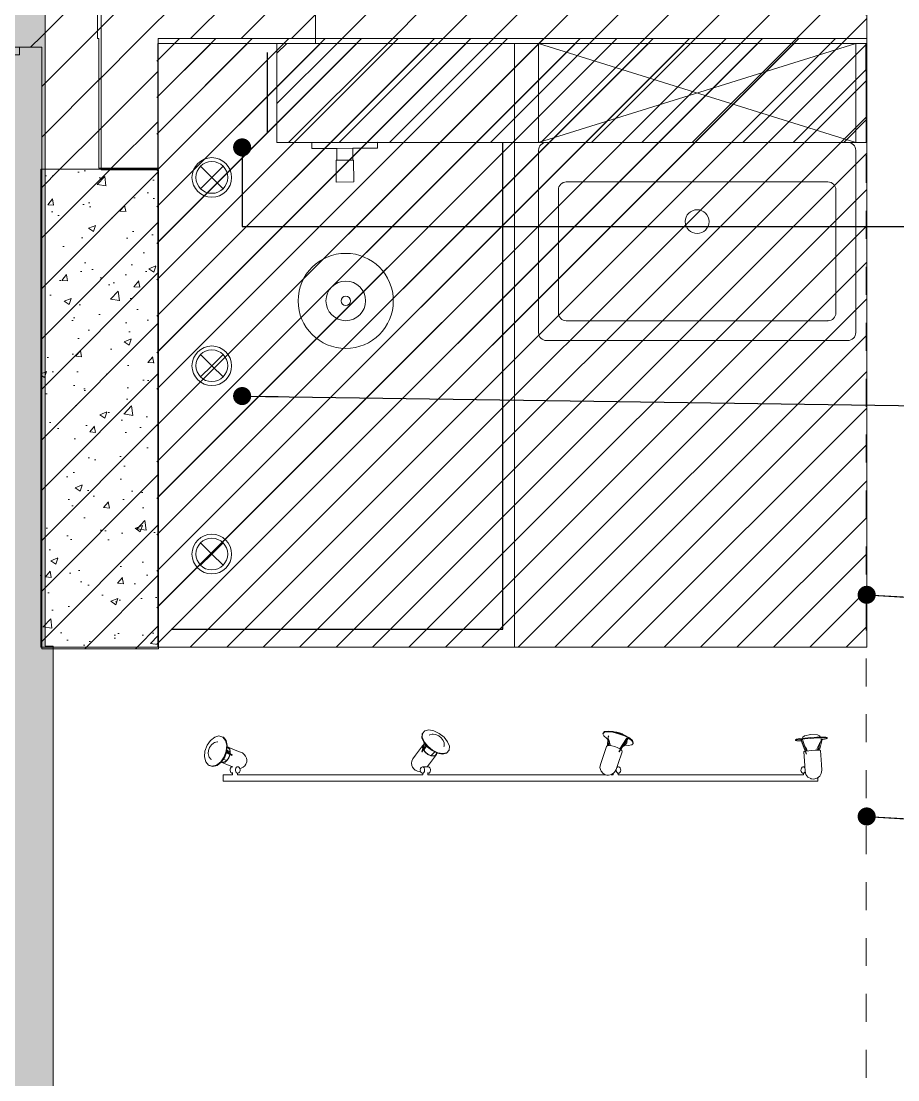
# Model space of a CAD drawing. Header units: millimetres. Extents: x 2336463 to 2579121, y 595385 to 778077.
# Drawn here: x 2378755 to 2380967, y 704307 to 706978 of the extents above; entities that cross this region are included whole.
import ezdxf

# ---------------------------------------------------------------- set-up
doc = ezdxf.new("R2010")
doc.units = ezdxf.units.MM
doc.header["$MEASUREMENT"] = 0
doc.linetypes.add('короткая штриховая', pattern=[141.111111, 70.555556, -70.555556])
doc.layers.add('+возводимые стены', color=7, linetype='Continuous')
doc.layers.add('сит план', color=7, linetype='Continuous')
for name, color, linetype, lineweight in [('+возводимые стены_Ном._пера__1', 7, 'Continuous', 13), ('+возводимые стены_Ном._пера__101', 252, 'Continuous', 5), ('+потолки_Ном._пера__1', 7, 'Continuous', 13), ('+стена с дверью_Ном._пера__1', 7, 'Continuous', 13), ('1 Планировка_Ном._пера__1', 7, 'Continuous', 13), ('MEP - Электрооборудование.ЭО_Ном._пера__101', 252, 'Continuous', 5), ('Двери ARCHICAD_Ном._пера__1', 7, 'Continuous', 13), ('Интерьер - Мебель_Ном._пера__1', 7, 'Continuous', 13), ('сит план_Ном._пера__1', 7, 'Continuous', 13)]:
    doc.layers.add(name, color=color, linetype=linetype, lineweight=lineweight)
for name, color, linetype, lineweight, true_color in [('+возводимые стены_Ном._пера__169', 7, 'Continuous', 5, 0x68b353), ('+возводимые стены_Ном._пера__242', 7, 'Continuous', 13, 0x1b55b5), ('+потолки_Ном._пера__104', 7, 'Continuous', 5, 0x96e196), ('+стена с дверью_Ном._пера__243', 7, 'Continuous', 13, 0xe25822), ('MEP - Электрооборудование.ЭО_Ном._пера__55', 7, 'Continuous', 30, 0xff0909), ('MEP - Электрооборудование.ЭО_Ном._пера__58', 7, 'Continuous', 5, 0xdf0000), ('сит план_Ном._пера__87', 7, 'Continuous', 20, 0x6a6a6a)]:
    doc.layers.add(name, color=color, linetype=linetype, lineweight=lineweight, true_color=true_color)
doc.linetypes.add('Сварной шов', pattern='A,0,[2,Р”РёР·Р°Р№РЅ РїСЂРѕРµРєС‚ СЂР°Р±РѕС‡РёР№1.Shx,S=0.079365,R=0,X=0,Y=0],-17,0', length=17)
doc.dimstyles.new('СГЕНЕРИР_СТИЛЬ__11', dxfattribs={"dimtxt": 0.18, "dimasz": 91.2, "dimexe": 0.18, "dimexo": 0.0625, "dimgap": 0, "dimtad": 0, "dimtih": 1, "dimtoh": 1, "dimdec": 4, "dimzin": 0, "dimdsep": 46, "dimcen": 0.09, "dimadec": 0, "dimazin": 0, "dimtfac": 1, "dimtdec": 4, "dimtmove": 0, "dimatfit": 3, "dimldrblk": 'ARROWHEAD_11', "dimfxl": 0, "dimtolj": 1, "dimtzin": 0, "dimarcsym": 0})
pattern_1 = [(45, (2086872.015, 585813.686), (-45.961939, 45.961939), [])]
pattern_2 = [(45, (2086872.015, 585813.69), (-63.639609, 63.639609), [])]

# ---------------------------------------------------------------- blocks, each defined once
blk = doc.blocks.new('Стена_1106', base_point=(2378948, 709139.9))
at = {"layer": 'сит план_Ном._пера__87', "linetype": 'Continuous', "lineweight": 20, "true_color": 0x6a6a6a}
h = blk.add_hatch(dxfattribs=at)
h.set_pattern_fill('Блоки_Бетонные_Эффективные', color=251, style=0, pattern_type=2)
h.set_pattern_definition(pattern_2)
h.paths.add_polyline_path([(2379048, 707033.9), (2379048, 709139.9), (2378948, 709139.9), (2378948, 707033.9)])
h = blk.add_hatch(dxfattribs=at)
h.set_pattern_fill('Блоки_Бетонные_Эффективные', color=251, style=0, pattern_type=2)
h.set_pattern_definition(pattern_2)
h.paths.add_polyline_path([(2379048, 707033.9), (2378948, 706933.9), (2379048, 706933.9)])
h = blk.add_hatch(dxfattribs=at)
h.set_pattern_fill('Блоки_Бетонные_Эффективные', color=251, style=0, pattern_type=2)
h.set_pattern_definition(pattern_2)
h.paths.add_polyline_path([(2379048, 707033.9), (2378948, 707033.9), (2378948, 706933.9)])
at = {"layer": 'сит план_Ном._пера__1', "color": 7, "linetype": 'Continuous', "lineweight": 13, "flags": 128}
for points in [[(2378948, 709139.9), (2378948, 708241.2)], [(2379048, 709139.9), (2378948, 709139.9)], [(2379048, 707033.9), (2379048, 709139.9)], [(2378948, 708121.2), (2378948, 706933.9)]]:
    blk.add_lwpolyline(points, dxfattribs=at)
blk = doc.blocks.new('Стена_1107', base_point=(2378948, 706933.9))
at = {"layer": 'сит план_Ном._пера__87', "linetype": 'Continuous', "lineweight": 20, "true_color": 0x6a6a6a}
h = blk.add_hatch(dxfattribs=at)
h.set_pattern_fill('Блоки_Бетонные_Эффективные', color=251, style=0, pattern_type=2)
h.set_pattern_definition(pattern_2)
h.paths.add_polyline_path([(2379048, 706933.9), (2379398, 706933.9), (2379398, 707033.9), (2379048, 707033.9)])
h = blk.add_hatch(dxfattribs=at)
h.set_pattern_fill('Блоки_Бетонные_Эффективные', color=251, style=0, pattern_type=2)
h.set_pattern_definition(pattern_2)
h.paths.add_polyline_path([(2379498, 707033.9), (2379398, 707033.9), (2379498, 706933.9)])
h = blk.add_hatch(dxfattribs=at)
h.set_pattern_fill('Блоки_Бетонные_Эффективные', color=251, style=0, pattern_type=2)
h.set_pattern_definition(pattern_2)
h.paths.add_polyline_path([(2379498, 706933.9), (2379398, 707033.9), (2379398, 706933.9)])
at = {"layer": 'сит план_Ном._пера__1', "color": 7, "linetype": 'Continuous', "lineweight": 13, "flags": 128}
for points in [[(2379398, 707033.9), (2379048, 707033.9)], [(2379498, 706933.9), (2379498, 707033.9)], [(2378948, 706933.9), (2378951, 706933.9)], [(2379101, 706933.9), (2379498, 706933.9)]]:
    blk.add_lwpolyline(points, dxfattribs=at)
blk = doc.blocks.new('Стена_1109', base_point=(2378807.2, 706602.6))
at = {"layer": 'сит план_Ном._пера__87', "linetype": 'Continuous', "lineweight": 20, "true_color": 0x6a6a6a}
h = blk.add_hatch(dxfattribs=at)
h.set_pattern_fill('Блоки_Бетонные_Эффективные', color=251, style=0, pattern_type=2)
h.set_pattern_definition(pattern_2)
h.paths.add_polyline_path([(2378807.2, 706602.6), (2378807.2, 705394.6), (2379102.2, 705394.6), (2379102.2, 706602.6)])
at = {"layer": 'сит план_Ном._пера__1', "color": 7, "linetype": 'Continuous', "lineweight": 13, "flags": 128}
for points in [[(2378807.2, 706602.6), (2378807.2, 705394.6)], [(2379102.2, 706602.6), (2378957.2, 706602.6)], [(2379102.2, 705394.6), (2379102.2, 706602.6)], [(2378807.2, 705394.6), (2379102.2, 705394.6)]]:
    blk.add_lwpolyline(points, dxfattribs=at)
blk = doc.blocks.new('Стена_1156', base_point=(2379101, 706606.6))
at = {"layer": '+возводимые стены_Ном._пера__169', "linetype": 'Continuous', "lineweight": 5, "true_color": 0x68b353}
h = blk.add_hatch(dxfattribs=at)
h.set_pattern_fill('Блоки_Бетонные_Эффективные', color=85, style=0, pattern_type=2)
h.set_pattern_definition(pattern_2)
h.paths.add_polyline_path([(2379101, 706606.6), (2379101, 706933.9), (2378951, 706933.9), (2378951, 706606.6)])
at = {"layer": '+возводимые стены_Ном._пера__101', "color": 252, "linetype": 'Continuous', "lineweight": 5, "flags": 128}
for points in [[(2378951, 706933.9), (2378951, 706606.6)], [(2379101, 706606.6), (2379101, 706933.9)], [(2378951, 706606.6), (2379101, 706606.6)]]:
    blk.add_lwpolyline(points, dxfattribs=at)
blk = doc.blocks.new('Стена_1157', base_point=(2379498, 706921.9))
at = {"layer": '+возводимые стены_Ном._пера__169', "linetype": 'Continuous', "lineweight": 5, "true_color": 0x68b353}
h = blk.add_hatch(dxfattribs=at)
h.set_pattern_fill('Блоки_Бетонные_Эффективные', color=85, style=0, pattern_type=2)
h.set_pattern_definition(pattern_2)
h.paths.add_polyline_path([(2379498, 706921.9), (2380888.1, 706921.9), (2380888.1, 707021.9), (2379498, 707021.9)])
at = {"layer": '+возводимые стены_Ном._пера__101', "color": 252, "linetype": 'Continuous', "lineweight": 5, "flags": 128}
for points in [[(2380888.1, 707021.9), (2379498, 707021.9)], [(2379498, 707021.9), (2379498, 706921.9)], [(2380888.1, 706921.9), (2380888.1, 707021.9)], [(2379498, 706921.9), (2380888.1, 706921.9)]]:
    blk.add_lwpolyline(points, dxfattribs=at)
blk = doc.blocks.new('Однопольная Дверь 25_4')
at = {"layer": 'Двери ARCHICAD_Ном._пера__1', "color": 7, "linetype": 'Continuous', "lineweight": 13}
for p, q in [((322, 0), (322, 724)), ((322, 724), (362, 724)), ((362, 724), (362, 0)), ((-437, 0), (-437, 19)), ((-437, 19), (-387, 19)), ((-387, 0), (-437, 0)), ((-400, 0), (-437, 0)), ((-400, 0), (-437, 0)), ((-362, 0), (-400, 0)), ((-400, 0), (-400, -115)), ((-400, 0), (-400, -115)), ((-400, 0), (-400, -115)), ((-387, 19), (-387, 0)), ((-362, -40), (-362, 0)), ((362, 0), (322, 0)), ((400, 0), (362, 0)), ((362, 0), (362, -40)), ((387, 19), (437, 19)), ((387, 0), (387, 19)), ((437, 0), (387, 0)), ((400, -115), (400, 0)), ((400, 0), (400, -115)), ((400, 0), (400, -115)), ((400, 0), (437, 0)), ((400, 0), (437, 0)), ((437, 19), (437, 0)), ((-350, -40), (-362, -40)), ((-350, -115), (-350, -40)), ((362, -40), (350, -40)), ((350, -40), (350, -115)), ((-437, -139), (-437, -120)), ((-437, -120), (-387, -120)), ((-400, -120), (-437, -120)), ((-400, -120), (-437, -120)), ((-400, -120), (-400, -115)), ((-400, -115), (-375, -115)), ((-400, -115), (-350, -115)), ((-400, -115), (-400, -120)), ((-400, -115), (-400, -120)), ((-375, -120), (-400, -120)), ((-387, -120), (-387, -139)), ((-375, -115), (-375, -120)), ((350, -115), (400, -115)), ((375, -120), (375, -115)), ((375, -115), (400, -115)), ((400, -120), (375, -120)), ((387, -120), (437, -120)), ((387, -139), (387, -120)), ((400, -115), (400, -120)), ((400, -115), (400, -120)), ((400, -115), (400, -120)), ((400, -120), (437, -120)), ((400, -120), (437, -120)), ((437, -120), (437, -139)), ((-387, -139), (-437, -139)), ((437, -139), (387, -139))]:
    blk.add_line(p, q, dxfattribs=at)
blk.add_arc((362, 0), 724, 90, 180, dxfattribs=at)
blk = doc.blocks.new('Стена_1164', base_point=(2377282.6, 706912.3))
at = {"layer": '+возводимые стены_Ном._пера__169', "linetype": 'Continuous', "lineweight": 5, "true_color": 0x68b353}
h = blk.add_hatch(dxfattribs=at)
h.set_pattern_fill('Блоки_Бетонные_Эффективные', color=85, style=0, pattern_type=2)
h.set_pattern_definition(pattern_2)
h.paths.add_polyline_path([(2377282.6, 707032.3), (2377282.6, 706912.3), (2377914.5, 706912.3), (2377914.5, 707032.3)])
h = blk.add_hatch(dxfattribs=at)
h.set_pattern_fill('Блоки_Бетонные_Эффективные', color=85, style=0, pattern_type=2)
h.set_pattern_definition(pattern_2)
h.paths.add_polyline_path([(2378807.2, 707032.3), (2378714.5, 707032.3), (2378714.5, 706912.3), (2378807.2, 706912.3)])
at = {"layer": '+возводимые стены_Ном._пера__101', "color": 252, "linetype": 'Continuous', "lineweight": 5}
for p, q in [((2377914.5, 707032.3), (2377877.5, 707032.3)), ((2377914.5, 707027.3), (2377914.5, 707032.3)), ((2377914.5, 706912.3), (2377914.5, 707027.3)), ((2378714.5, 707032.3), (2378751.5, 707032.3)), ((2378714.5, 707027.3), (2378714.5, 707032.3)), ((2378714.5, 706912.3), (2378714.5, 707027.3)), ((2377914.5, 706912.3), (2377877.5, 706912.3)), ((2378714.5, 706912.3), (2378751.5, 706912.3))]:
    blk.add_line(p, q, dxfattribs=at)
at = {"layer": '+возводимые стены_Ном._пера__101', "color": 252, "linetype": 'Continuous', "lineweight": 5, "flags": 128}
for points in [[(2377914.5, 707032.3), (2377282.6, 707032.3)], [(2377282.6, 706912.3), (2377282.6, 707032.3)], [(2378807.2, 707032.3), (2378714.5, 707032.3)], [(2377282.6, 706912.3), (2377914.5, 706912.3)], [(2378714.5, 706912.3), (2378807.2, 706912.3)]]:
    blk.add_lwpolyline(points, dxfattribs=at)
at = {"layer": 'Двери ARCHICAD_Ном._пера__1', "color": 7, "linetype": 'Continuous', "lineweight": 13, "xscale": -0.9999999999999999, "zscale": 1000, "rotation": 180.000753891838}
blk.add_blockref('Однопольная Дверь 25_4', (2378314.5, 706912.3), dxfattribs=at)
blk = doc.blocks.new('Стена_1165', base_point=(2378807.2, 706602.6))
at = {"layer": '+возводимые стены_Ном._пера__169', "linetype": 'Continuous', "lineweight": 5, "true_color": 0x68b353}
h = blk.add_hatch(dxfattribs=at)
h.set_pattern_fill('Блоки_Бетонные_Эффективные', color=85, style=0, pattern_type=2)
h.set_pattern_definition(pattern_2)
h.paths.add_polyline_path([(2378807.2, 707032.3), (2378807.2, 706912.3), (2378957.2, 707032.4)])
h = blk.add_hatch(dxfattribs=at)
h.set_pattern_fill('Блоки_Бетонные_Эффективные', color=85, style=0, pattern_type=2)
h.set_pattern_definition(pattern_2)
h.paths.add_polyline_path([(2378807.2, 706912.3), (2378957.2, 706912.4), (2378957.2, 707032.4)])
h = blk.add_hatch(dxfattribs=at)
h.set_pattern_fill('Блоки_Бетонные_Эффективные', color=85, style=0, pattern_type=2)
h.set_pattern_definition(pattern_2)
h.paths.add_polyline_path([(2378807.2, 706912.3), (2378807.2, 706602.6), (2378957.2, 706602.6), (2378957.2, 706912.4)])
at = {"layer": '+возводимые стены_Ном._пера__101', "color": 252, "linetype": 'Continuous', "lineweight": 5, "flags": 128}
for points in [[(2378957.2, 707032.4), (2378807.2, 707032.3)], [(2378957.2, 706602.6), (2378957.2, 707032.4)], [(2378807.2, 706912.3), (2378807.2, 706602.6)]]:
    blk.add_lwpolyline(points, dxfattribs=at)
blk = doc.blocks.new('Мойка Обычная 25_5')
at = {"layer": 'Интерьер - Мебель_Ном._пера__1', "color": 7, "linetype": 'Continuous', "lineweight": 13}
for p, q in [((50, 380), (50, 70)), ((730, 400), (70, 400)), ((750, 70), (750, 380)), ((70, 50), (730, 50))]:
    blk.add_line(p, q, dxfattribs=at)
at = {"layer": 'Интерьер - Мебель_Ном._пера__1', "color": 7, "linetype": 'Continuous', "lineweight": 13, "flags": 128}
blk.add_lwpolyline([(20, 0), (780, 0, 0.414214), (800, 20), (800, 480, 0.414214), (780, 500), (20, 500, 0.414214), (0, 480), (0, 20, 0.414214)], format="xyb", close=True, dxfattribs=at)
at = {"layer": 'Интерьер - Мебель_Ном._пера__1', "color": 7, "linetype": 'Continuous', "lineweight": 13}
blk.add_circle((400, 300), 30, dxfattribs=at)
for centre, start, end in [((70, 380), 90, 180), ((730, 380), 0, 90), ((70, 70), 180, 270), ((730, 70), 270, 0)]:
    blk.add_arc(centre, 20, start, end, dxfattribs=at)
blk.add_point((70, 50), dxfattribs=at)
blk = doc.blocks.new('Набор Источников Света Настенный 25_7')
at = {"layer": 'MEP - Электрооборудование.ЭО_Ном._пера__58', "color": 12, "linetype": 'Continuous', "lineweight": 5, "true_color": 0xdf0000}
for p, q in [((750, 0), (-750, 0)), ((750, -8), (750, 0)), ((-758.7, -19.6), (-759.8, -27.7)), ((-754.6, -12.5), (-758.7, -19.6)), ((-748.2, -7.5), (-754.6, -12.5)), ((-750, -8), (-750, 0)), ((-750, -8.9), (-750, -8)), ((-747.6, -7.2), (-748.2, -7.5)), ((-740.2, -5.3), (-747.6, -7.2)), ((-740.2, -5.3), (-732.8, -6.2)), ((-732.1, -6.4), (-732.8, -6.2)), ((-732.1, -6.4), (-725, -10.4)), ((-725, -10.4), (-720, -16.9)), ((-720, -16.9), (-717.9, -24.8)), ((-717.1, -22.9), (-717.9, -25.1)), ((-717.9, -24.8), (-716.9, -38.7)), ((-715.4, -20.9), (-717.1, -22.9)), ((-716, -20), (-713.3, -20)), ((-713.3, -20), (-715.4, -20.9)), ((-246.4, -16), (-713.6, -16)), ((-713.6, -20), (-713.6, -16)), ((-711.2, -20.3), (-713.3, -20)), ((-709.3, -21.8), (-711.2, -20.3)), ((-707.9, -24.2), (-709.3, -21.8)), ((-707.3, -27.2), (-707.9, -24.2)), ((-252.7, -27.6), (-252.1, -24.5)), ((-252.1, -24.5), (-250.8, -22)), ((-250.8, -22), (-248.9, -20.4)), ((-248.9, -20.4), (-246.7, -20)), ((-246.7, -20), (-244.5, -20.8)), ((-246.7, -20), (-244.1, -20)), ((-246.4, -20), (-246.4, -16)), ((-244.5, -20.8), (-242.7, -22.7)), ((-242.7, -22.7), (-241.6, -25.4)), ((-241.6, -25.4), (-241.3, -28.4)), ((-237.2, -22.5), (-241.3, -29.3)), ((-235.6, -20.7), (-237.2, -22.5)), ((-229.5, -16.4), (-235.6, -20.7)), ((-227.5, -16), (-233.6, -16)), ((-233.6, -19.3), (-233.6, -16)), ((-222.2, -15), (-229.5, -16.4)), ((-220.5, -14.7), (-222.2, -15)), ((-217.9, -15), (-220.5, -14.7)), ((-215, -15.8), (-217.9, -15)), ((-212.1, -16.9), (-215, -15.8)), ((233.6, -16), (-214.4, -16)), ((-209.7, -18.2), (-212.1, -16.9)), ((-208.1, -19.6), (-209.7, -18.2)), ((-208.1, -19.6), (-203.5, -24.8)), ((-202.6, -26.9), (-203.5, -24.8)), ((227.2, -27.5), (227.7, -24.5)), ((227.7, -24.5), (229, -22)), ((229, -22), (230.8, -20.4)), ((230.8, -20.4), (232.9, -20)), ((233.6, -20), (232.9, -20)), ((233.6, -21.4), (233.6, -16)), ((242.1, -27.5), (242.6, -24.5)), ((242.6, -24.5), (243.9, -22)), ((243.9, -22), (245.7, -20.4)), ((247.7, -20), (245, -20)), ((245.7, -20.4), (247.7, -20)), ((713.6, -16), (246.4, -16)), ((246.4, -20), (246.4, -16)), ((247.7, -20), (249.8, -20.8)), ((249.8, -20.8), (251.4, -22.7)), ((251.4, -22.7), (252.5, -25.4)), ((255, -24.2), (252.2, -24.8)), ((252.5, -25.4), (252.8, -28.5)), ((255, -24.2), (259.7, -25)), ((259.7, -25), (264.7, -27.4)), ((707.6, -25.7), (707.4, -28.8)), ((708.7, -23), (707.6, -25.7)), ((710.5, -21), (708.7, -23)), ((712.7, -20), (710.5, -21)), ((715, -20.3), (712.7, -20)), ((715.2, -20), (712.7, -20)), ((713.6, -20), (713.6, -16)), ((717, -21.8), (715, -20.3)), ((718.5, -24.2), (717, -21.8)), ((719.2, -27.2), (718.5, -24.2)), ((750, -16), (726.4, -16)), ((726.4, -21.6), (726.4, -16)), ((728.4, -20.3), (726.4, -20.1)), ((730.4, -21.8), (728.4, -20.3)), ((731.9, -24.2), (730.4, -21.8)), ((732.6, -27.2), (731.9, -24.2)), ((750, -11.1), (750, -8)), ((750, -13.7), (750, -11.1)), ((750, -15.4), (750, -13.7)), ((750, -16), (750, -15.4)), ((-759.8, -27.7), (-758.8, -41.6)), ((-758.8, -41.6), (-756.4, -77.3)), ((-717.4, -32.3), (-716.3, -34.2)), ((-717.1, -36), (-712.2, -36)), ((-716.9, -38.7), (-714.5, -74.4)), ((-716.3, -34.2), (-714.4, -35.7)), ((-714.4, -35.7), (-712.2, -36)), ((-712.2, -36), (-710.2, -35.1)), ((-710.2, -35.1), (-708.5, -33.1)), ((-708.5, -33.1), (-707.5, -30.3)), ((-707.5, -30.3), (-707.3, -27.2)), ((-245.6, -41.9), (-256.7, -74.2)), ((-252.4, -30.6), (-252.7, -27.6)), ((-251.3, -33.3), (-252.4, -30.6)), ((-249.5, -35.2), (-251.3, -33.3)), ((-247.3, -36), (-249.5, -35.2)), ((-245.1, -35.6), (-247.3, -36)), ((-247.3, -36), (-243.6, -36)), ((-241.3, -29.3), (-245.6, -41.9)), ((-243.2, -34), (-245.1, -35.6)), ((-242.3, -32.4), (-243.2, -34)), ((-241.3, -28.4), (-241.6, -30.4)), ((-201.4, -42.1), (-205.7, -54.8)), ((-202.6, -26.9), (-200.4, -34.4)), ((-200.4, -34.4), (-201.4, -42.1)), ((229.5, -43.4), (211.6, -67.2)), ((227.5, -30.6), (227.2, -27.5)), ((228.6, -33.3), (227.5, -30.6)), ((230.2, -35.2), (228.6, -33.3)), ((235.1, -36), (229.5, -43.4)), ((232.3, -36), (230.2, -35.2)), ((247.1, -36), (232.3, -36)), ((242.4, -30.6), (242.1, -27.5)), ((243.4, -33.3), (242.4, -30.6)), ((245.1, -35.2), (243.4, -33.3)), ((247.1, -36), (245.1, -35.2)), ((249.2, -35.6), (247.1, -36)), ((251, -34), (249.2, -35.6)), ((252.3, -31.5), (251, -34)), ((252.8, -28.5), (252.3, -31.5)), ((265.6, -28), (264.7, -27.4)), ((265.6, -28), (268, -29.9)), ((268, -29.9), (269.3, -31)), ((269.3, -31), (272.6, -35.3)), ((274.5, -50), (271.8, -56.2)), ((272.6, -35.3), (274.3, -39.5)), ((274.3, -39.5), (274.8, -45.3)), ((274.8, -45.3), (274.5, -50)), ((690.2, -53.7), (690.7, -48.3)), ((690.7, -48.3), (692.6, -42.8)), ((692.6, -42.8), (695.8, -38.2)), ((695.8, -38.2), (699.7, -35.1)), ((699.7, -35.1), (704.3, -33.1)), ((704.3, -33.1), (708.2, -32)), ((707.4, -28.8), (708.1, -31.8)), ((708.1, -31.8), (709.6, -34.2)), ((709.6, -34.2), (711.6, -35.7)), ((711.6, -35.7), (713.9, -36)), ((713.9, -36), (716.1, -35)), ((715.6, -36), (713.9, -36)), ((716.1, -35), (717.9, -33)), ((717.9, -33), (719, -30.3)), ((719, -30.3), (719.2, -27.2)), ((727.3, -36), (725.6, -36)), ((725.7, -36), (730.6, -37.9)), ((727.3, -36), (729.5, -35)), ((729.5, -35), (731.3, -33)), ((730.6, -37.9), (755.1, -47.8)), ((731.3, -33), (732.4, -30.3)), ((732.4, -30.3), (732.6, -27.2)), ((735.4, -59.1), (739.9, -52.5)), ((735.9, -59.5), (740.2, -53.3)), ((739.9, -52.5), (745.4, -48.2)), ((740.2, -53.3), (745.5, -49.1)), ((740.9, -52.7), (750.1, -54.8)), ((745.4, -48.2), (751.1, -46.6)), ((745.5, -49.1), (750.9, -47.7)), ((746.1, -60.5), (754.7, -48.1)), ((747.6, -61.1), (756.1, -48.7)), ((750.9, -47.7), (754.3, -48.7)), ((751.1, -46.6), (755, -47.8)), ((754.7, -48.1), (765.2, -39.8)), ((756.1, -48.7), (766.7, -40.4)), ((765.2, -39.8), (776.1, -36.9)), ((766.7, -40.4), (777.6, -37.4)), ((776.1, -36.9), (785.7, -39.8)), ((777.6, -37.4), (787.2, -40.4)), ((787.2, -40.4), (785.7, -39.8)), ((787.2, -40.4), (794, -48.7)), ((794, -48.7), (797.1, -61.1)), ((-760.5, -105.4), (-754, -77.8)), ((-756.4, -77.3), (-756.4, -77.4)), ((-756.4, -77.4), (-754.6, -77.8)), ((-751.4, -77.9), (-755.3, -96.4)), ((-754.6, -77.8), (-749.9, -78)), ((-750.7, -77.9), (-754.3, -95)), ((-749.9, -78), (-743, -77.8)), ((-748.2, -77.9), (-748.5, -83.2)), ((-743, -77.8), (-735, -77.4)), ((-735, -77.4), (-727, -76.7)), ((-727, -76.7), (-721.1, -76)), ((-722.6, -76.2), (-721.5, -81.3)), ((-707.8, -105.4), (-721.7, -68.2)), ((-721.3, -76), (-711.1, -105.4)), ((-707.1, -105.3), (-720.8, -68.6)), ((-718.2, -75.5), (-715.9, -75.1)), ((-715.9, -75.1), (-714.5, -74.5)), ((-714.5, -74.4), (-714.5, -74.5)), ((-271.4, -107.2), (-249.2, -74)), ((-270.8, -107.7), (-248.3, -74)), ((-256.7, -74.2), (-255.5, -77.2)), ((-256.7, -74.2), (-256.7, -74.2)), ((-255.5, -77.2), (-252.8, -79.5)), ((-205.7, -54.8), (-216.8, -87)), ((179.2, -87.9), (179.9, -78.2)), ((179.9, -78.2), (185.7, -71.7)), ((179.9, -78.2), (180.9, -76.9)), ((180.9, -76.9), (186.7, -70.4)), ((185.7, -71.7), (195.7, -69.5)), ((186.7, -70.4), (196.7, -68.1)), ((195.7, -69.5), (208.4, -71.7)), ((196.7, -68.1), (209.4, -70.4)), ((208.4, -71.7), (221.9, -78.2)), ((209.4, -70.4), (222.9, -76.9)), ((211.3, -71.3), (211.6, -67.3)), ((211.6, -67.3), (214.6, -63.9)), ((211.6, -67.2), (211.6, -67.3)), ((212.2, -71.7), (212.5, -67.8)), ((212.5, -67.8), (215.4, -64.6)), ((214.6, -63.9), (219.9, -62.7)), ((215.4, -64.6), (220.4, -63.5)), ((216.7, -73.3), (215.9, -73.5)), ((225.7, -64.4), (216.7, -73.3)), ((219.9, -62.7), (226.6, -63.9)), ((220.4, -63.5), (226.7, -64.6)), ((221.9, -78.2), (234.2, -87.9)), ((222.9, -76.9), (235.2, -86.6)), ((226.6, -63.9), (233.7, -67.3)), ((226.7, -64.6), (233.5, -67.8)), ((233.5, -67.8), (239.6, -72.7)), ((233.7, -67.3), (240.1, -72.4)), ((243.8, -77.9), (237.6, -89.4)), ((239.6, -72.7), (244.1, -78.4)), ((244.5, -78.4), (239.9, -92.6)), ((240.1, -72.4), (244.9, -78.4)), ((242.3, -95.6), (248.5, -73.5)), ((242.8, -96.2), (249.1, -73.9)), ((244.1, -78.4), (244.3, -79)), ((264.8, -65.6), (246.9, -89.4)), ((271.8, -56.2), (264.8, -65.6)), ((691.3, -58.3), (690.2, -53.7)), ((691.3, -58.3), (693.4, -63.4)), ((696.7, -67.4), (693.4, -63.4)), ((696.7, -67.4), (701.7, -71.1)), ((701.7, -71.1), (711.6, -75.1)), ((711.6, -75.1), (737.1, -85.3)), ((741, -74.8), (726.9, -65.5)), ((741.3, -73.9), (727.4, -64.7)), ((732, -74.5), (732.4, -69.1)), ((733.6, -81), (732, -74.5)), ((732.6, -66.8), (735.4, -59.1)), ((732.7, -74.1), (733.1, -69.6)), ((734.2, -80.3), (732.7, -74.1)), ((732.8, -73.1), (740.6, -77.9)), ((732.9, -66.8), (741.9, -72.4)), ((733.3, -66.8), (735.9, -59.5)), ((733.3, -67), (733.3, -66.8)), ((739.7, -89.9), (740.9, -75.2)), ((740.9, -75.2), (746.1, -60.5)), ((741.1, -90.4), (742.3, -75.8)), ((742.3, -75.8), (747.6, -61.1)), ((779.9, -54.6), (781.1, -55.7)), ((781.1, -55.7), (785.1, -60.5)), ((787, -77.3), (784.2, -85)), ((785.1, -60.5), (786, -63)), ((786, -63), (787.7, -69.6)), ((787.7, -69.6), (787, -77.3)), ((795.9, -75.8), (790.6, -90.4)), ((797.1, -61.1), (795.9, -75.8)), ((-770.7, -106.8), (-773.4, -108)), ((-762.3, -105.3), (-770.7, -106.8)), ((-760.4, -105), (-762.3, -105.3)), ((-758, -105.4), (-760.5, -105.4)), ((-757.4, -99.5), (-758.3, -103.2)), ((-758.3, -103.2), (-757.9, -107)), ((-754.2, -94.8), (-757.4, -99.5)), ((-748.5, -83.2), (-754.2, -94.8)), ((-732.5, -108), (-717.3, -106.8)), ((-721.5, -81.3), (-717.3, -87.7)), ((-717.3, -106.8), (-704.6, -105.3)), ((-711.1, -105.4), (-707.8, -105.4)), ((-705.9, -101.4), (-708.6, -101.4)), ((-707.1, -105.3), (-707.8, -105.4)), ((-697, -101.7), (-705.9, -101.4)), ((-704.6, -105.3), (-696.3, -103.8)), ((-704.5, -107.3), (-696.1, -105.8)), ((-693.6, -102.5), (-697, -101.7)), ((-696.3, -103.8), (-693.6, -102.5)), ((-696.1, -105.8), (-693.4, -104.5)), ((-693.4, -104.5), (-693.6, -102.5)), ((-284.5, -96.8), (-283.9, -95)), ((-284.5, -96.8), (-282.2, -102.4)), ((-280.4, -91.2), (-283.9, -95)), ((-283.9, -95), (-281.6, -100.6)), ((-282.2, -102.4), (-274.5, -109)), ((-281.6, -100.6), (-273.9, -107.2)), ((-271.7, -89.9), (-280.4, -91.2)), ((-263.3, -90.8), (-271.7, -89.9)), ((-268.1, -96.3), (-269.2, -99.7)), ((-266, -93.3), (-268.1, -96.3)), ((-250.5, -81.2), (-267.6, -107.7)), ((-263.9, -91.1), (-266, -93.3)), ((-259.5, -88.6), (-263.9, -91.1)), ((-258.2, -87.5), (-259.5, -88.6)), ((-250.7, -81.1), (-245.2, -84.2)), ((-245.2, -84.2), (-237.6, -87.1)), ((-237.6, -87.1), (-229.9, -89.1)), ((-229.9, -89.1), (-223.3, -89.8)), ((-225.7, -89.5), (-225.9, -90.5)), ((-225.9, -90.5), (-223.3, -102.7)), ((-222.8, -89.7), (-223.4, -102.1)), ((-223.3, -89.8), (-218.7, -89.1)), ((-223.3, -102.7), (-221.3, -107.7)), ((-222.2, -89.6), (-222.8, -103.8)), ((-219.8, -107.7), (-219.4, -89.2)), ((-218, -107.2), (-219.7, -106.3)), ((-218.7, -89.1), (-216.8, -87.1)), ((-216.8, -87), (-216.8, -87.1)), ((183.8, -99.3), (179.2, -87.9)), ((192.9, -110.7), (183.8, -99.3)), ((192.5, -94), (192.9, -88.4)), ((192.5, -94), (192.8, -96.9)), ((195.2, -102.9), (192.8, -96.9)), ((193.4, -86.7), (192.9, -88.4)), ((200, -108.9), (195.2, -102.9)), ((234.2, -87.9), (243.2, -99.3)), ((235.2, -86.6), (244.2, -98)), ((237.7, -86.5), (237.6, -89.7)), ((243.2, -99.3), (247.8, -110.7)), ((243.9, -92.8), (243.7, -92.9)), ((246.9, -89.4), (243.9, -92.8)), ((244.2, -98), (248.8, -109.4)), ((246, -88.9), (244.3, -90.8)), ((246.4, -84.1), (246, -88.9)), ((246.3, -83.9), (246.4, -84.1)), ((246.6, -82.7), (247.3, -84.4)), ((247.3, -84.4), (246.9, -89.4)), ((246.9, -89.4), (246.9, -89.4)), ((737.2, -85.4), (733.6, -81)), ((737.6, -84.4), (734.2, -80.3)), ((737.1, -85.3), (737.2, -85.4)), ((740, -86.2), (737.2, -85.4)), ((740, -85.2), (737.6, -84.4)), ((742.7, -102.3), (739.7, -89.9)), ((744.1, -102.9), (741.1, -90.4)), ((749.6, -110.6), (742.7, -102.3)), ((751, -111.2), (744.1, -102.9)), ((764, -98.7), (765.6, -98.8)), ((772, -97.1), (765.6, -98.8)), ((782, -102.9), (771.5, -111.2)), ((772, -97.1), (774.2, -96)), ((779.7, -91.6), (774.2, -96)), ((784.2, -85), (779.7, -91.6)), ((790.6, -90.4), (782, -102.9)), ((-773.4, -108), (-770, -108.9)), ((-773.2, -110), (-773.4, -108)), ((-773.2, -110), (-769.8, -110.9)), ((-770, -108.9), (-761, -109.2)), ((-769.8, -110.9), (-760.9, -111.2)), ((-761, -109.2), (-747.9, -108.9)), ((-760.9, -111.2), (-747.7, -110.9)), ((-756.4, -111.1), (-754, -114.1)), ((-754, -114.1), (-750.5, -116.2)), ((-750.5, -116.2), (-749, -116.6)), ((-749, -116.6), (-732.6, -117.7)), ((-747.9, -108.9), (-732.5, -108)), ((-747.7, -110.9), (-732.4, -110)), ((-716.3, -114.3), (-732.6, -117.7)), ((-732.4, -110), (-717.2, -108.7)), ((-717.2, -108.7), (-704.5, -107.3)), ((-716.3, -114.3), (-715.1, -113.8)), ((-712, -111.2), (-715.1, -113.8)), ((-710, -107.9), (-712, -111.2)), ((-274.5, -109), (-262.5, -115.7)), ((-273.9, -107.2), (-261.9, -113.9)), ((-271.4, -107.2), (-270.8, -107.7)), ((-267.6, -107.7), (-270.8, -107.7)), ((-262.5, -115.7), (-248.1, -121.3)), ((-261.9, -113.9), (-247.5, -119.5)), ((-260.8, -116.4), (-256.1, -119)), ((-256.1, -119), (-249.6, -121.5)), ((-249.6, -121.5), (-243.1, -123.2)), ((-248.1, -121.3), (-233.4, -125.1)), ((-247.5, -119.5), (-232.8, -123.3)), ((-243.1, -123.2), (-239.4, -123.6)), ((-233.4, -125.1), (-220.8, -126.4)), ((-232.8, -123.3), (-220.2, -124.6)), ((-221.4, -111.4), (-222.7, -114.7)), ((-221.3, -107.7), (-221.4, -111.4)), ((-221.3, -107.7), (-219.8, -107.7)), ((-220.8, -126.4), (-212, -125.1)), ((-220.2, -124.6), (-211.4, -123.3)), ((-210.2, -113.9), (-218, -107.2)), ((-212, -125.1), (-208.6, -121.3)), ((-211.4, -123.3), (-207.9, -119.5)), ((-207.9, -119.5), (-210.2, -113.9)), ((-208.6, -121.3), (-207.9, -119.5)), ((205.1, -120.4), (192.9, -110.7)), ((200, -108.9), (200.5, -109.6)), ((205.9, -113.9), (200.5, -109.6)), ((218.6, -126.9), (205.1, -120.4)), ((211.9, -116.7), (205.9, -113.9)), ((213.5, -117.4), (211.9, -116.7)), ((220.2, -118.6), (213.5, -117.4)), ((231.3, -129.2), (218.6, -126.9)), ((222.9, -118.1), (220.2, -118.6)), ((228.8, -116.8), (222.9, -118.1)), ((230.2, -115.8), (228.8, -116.8)), ((241.4, -126.9), (231.3, -129.2)), ((247.1, -120.4), (241.4, -126.9)), ((247.8, -110.7), (247.1, -120.4)), ((247.1, -120.4), (248.1, -119.1)), ((248.8, -109.4), (248.1, -119.1)), ((751, -111.2), (749.6, -110.6)), ((760.6, -114.1), (751, -111.2)), ((771.5, -111.2), (760.6, -114.1))]:
    blk.add_line(p, q, dxfattribs=at)
blk = doc.blocks.new('Встраиваемый Точечный Светильник 25')
at = {"layer": 'MEP - Электрооборудование.ЭО_Ном._пера__58', "color": 12, "linetype": 'Continuous', "lineweight": 5, "true_color": 0xdf0000}
for q in [(-28.3, 28.3), (28.3, 28.3), (-28.3, -28.3), (28.3, -28.3)]:
    blk.add_line((0, 0), q, dxfattribs=at)
at = {"layer": 'MEP - Электрооборудование.ЭО_Ном._пера__58', "color": 12, "linetype": 'Continuous', "lineweight": 5, "true_color": 0xdf0000, "flags": 128}
blk.add_lwpolyline([(50, 0, 1), (-50, 0, 1)], format="xyb", close=True, dxfattribs=at)
at = {"layer": 'MEP - Электрооборудование.ЭО_Ном._пера__58', "color": 12, "linetype": 'Continuous', "lineweight": 5, "true_color": 0xdf0000}
blk.add_circle((0, 0), 40, dxfattribs=at)
blk = doc.blocks.new('ARROWHEAD_11')
at = {"color": 0, "linetype": 'Continuous', "lineweight": 0}
blk.add_line((0, 0), (-1, 0), dxfattribs=at)
at = {"color": 0, "linetype": 'Continuous', "lineweight": 0, "const_width": 0.25, "flags": 128}
blk.add_lwpolyline([(-0.125, 0, 1), (0.125, 0, 1)], format="xyb", close=True, dxfattribs=at)
blk = doc.blocks.new('Душевой Гарнитур 25_2')
at = {"layer": '1 Планировка_Ном._пера__1', "color": 7, "linetype": 'Continuous', "lineweight": 13}
for p, q in [((-20, -15), (20, -15)), ((-20, -45), (20, -45))]:
    blk.add_line(p, q, dxfattribs=at)
at = {"layer": '1 Планировка_Ном._пера__1', "color": 7, "linetype": 'Continuous', "lineweight": 13, "flags": 128}
blk.add_lwpolyline([(-83, 0), (-83, -15), (-20, -15), (-20, -45), (-22, -45), (-22, -100), (22, -100), (22, -45), (20, -45), (20, -15), (83, -15), (83, 0)], close=True, dxfattribs=at)
at = {"layer": '1 Планировка_Ном._пера__1', "color": 7, "linetype": 'Continuous', "lineweight": 13}
for radius in [120, 50, 12]:
    blk.add_circle((0, -400), radius, dxfattribs=at)

msp = doc.modelspace()

# ---------------------------------------------------------------- hatches: boundary and pattern name
at = {"layer": '+возводимые стены_Ном._пера__242', "linetype": 'Continuous', "lineweight": 13, "true_color": 0x1b55b5}
h = msp.add_hatch(dxfattribs=at)
h.set_pattern_fill('Блоки_Бетонные_Эффективные', color=152, style=0, pattern_type=2)
h.set_pattern_definition(pattern_2)
h.paths.add_polyline_path([(2379400.5, 706921.9), (2380887, 706921.9), (2380887, 706672.1), (2379400.5, 706672.1)])
at = {"layer": '+потолки_Ном._пера__104', "linetype": 'Continuous', "lineweight": 5, "true_color": 0x96e196}
h = msp.add_hatch(dxfattribs=at)
h.set_pattern_fill('Линии_Наклонные__Шаг_1_5_', color=81, style=0, pattern_type=2)
h.set_pattern_definition(pattern_1)
h.paths.add_polyline_path([(2379780, 706921.9), (2379097.4, 706921.9), (2379097.4, 705398.6), (2380888.1, 705398.6), (2380888.1, 706921.9)])
h = msp.add_hatch(dxfattribs=at)
h.set_pattern_fill('Линии_Наклонные__Шаг_1_5_', color=81, style=0, pattern_type=2)
h.set_pattern_definition(pattern_1)
h.paths.add_polyline_path([(2379101, 706933.9), (2380888.1, 706933.9), (2380888.1, 705398.6), (2379101, 705398.6)])
at = {"layer": '+стена с дверью_Ном._пера__243', "linetype": 'Continuous', "lineweight": 0, "true_color": 0x381608}
msp.add_hatch(color=28, dxfattribs=at).paths.add_polyline_path([(2370335, 706910.6), (2376987.6, 706910.6), (2376987.6, 709999), (2378815.9, 709999), (2378957.2, 709999), (2378957.2, 707032.4), (2378815.9, 707032.4), (2378815.9, 705401.1), (2378836, 705401.1), (2378836, 704006.7), (2378838.2, 704006.7), (2378838.2, 701204.4), (2377213, 701204.4), (2377213, 704006.7), (2376607.9, 704006.7), (2376607.9, 703610.7), (2371612.9, 703610.7), (2371612.9, 705400.5), (2370335, 705400.5)])
at = {"layer": 'сит план_Ном._пера__1', "linetype": 'Continuous', "lineweight": 13}
h = msp.add_hatch(dxfattribs=at)
h.set_pattern_fill('AR_CONC', style=0, pattern_type=2)
h.set_pattern_definition([(50, (2086872.01, 585813.69), (-182.18467, 15.939086), [19.05, -209.55]), (355, (2086872.01, 585813.69), (-35.24342, 191.05685), [15.24, -167.64058]), (100.451445, (2086887.2, 585812.36), (146.94125, 175.11775), [16.19001, -178.09024]), (46.1842, (2086872.01, 585864.49), (-271.07904, 42.04233), [28.575, -314.325]), (96.63556, (2086894.6, 585860.98), (237.40413, 247.42612), [24.28502, -267.1356]), (351.18415, (2086872.01, 585864.49), (237.40413, 247.42612), [22.85997, -251.45973]), (21, (2086897.41, 585851.79), (-151.61439, 102.2652), [19.05, -209.55]), (326, (2086897.41, 585851.79), (61.80203, 184.18797), [15.24, -167.64]), (71.451445, (2086910.05, 585843.26), (213.41642, 81.92277), [16.19001, -178.08994]), (37.5, (2086872.015, 585813.686), (3.088603, 84.555039), [0, -165.608, 0, -170.18, 0, -168.275]), (7.5, (2086872.015, 585813.69), (66.819663, 100.180575), [0, -97.028, 0, -161.798, 0, -64.135]), (327.5, (2086815.37, 585813.686), (-135.590595, 5.728744), [0, -63.5, 0, -198.12, 0, -262.89]), (317.5, (2086789.97, 585813.69), (148.12918, 25.42649), [0, -82.55, 0, -131.572, 0, -186.69])])
h.paths.add_polyline_path([(2378805.2, 706604.2), (2379100.2, 706604.2), (2379100.2, 705398.6), (2378805.2, 705398.6)])

# ---------------------------------------------------------------- linework, layer by layer
at = {"layer": '+возводимые стены_Ном._пера__1', "color": 7, "linetype": 'Continuous', "lineweight": 13, "flags": 128}
msp.add_lwpolyline([(2379400.5, 706921.9), (2380887, 706921.9), (2380887, 706672.1), (2379400.5, 706672.1)], close=True, dxfattribs=at)
at = {"layer": '+потолки_Ном._пера__1', "color": 7, "linetype": 'Continuous', "lineweight": 13, "flags": 128}
msp.add_lwpolyline([(2379101, 706933.9), (2380888.1, 706933.9), (2380888.1, 705398.6), (2379101, 705398.6)], close=True, dxfattribs=at)
at = {"layer": '+стена с дверью_Ном._пера__1', "color": 7, "linetype": 'Continuous', "lineweight": 13, "flags": 128}
msp.add_lwpolyline([(2370335, 706910.6), (2376987.6, 706910.6), (2376987.6, 709999), (2378815.9, 709999), (2378957.2, 709999), (2378957.2, 707032.4), (2378815.9, 707032.4), (2378815.9, 705401.1), (2378836, 705401.1), (2378836, 704006.7), (2378838.2, 704006.7), (2378838.2, 701204.4), (2377213, 701204.4), (2377213, 704006.7), (2376607.9, 704006.7), (2376607.9, 703610.7), (2371612.9, 703610.7), (2371612.9, 705400.5), (2370335, 705400.5)], close=True, dxfattribs=at)
at = {"layer": '1 Планировка_Ном._пера__1', "color": 7, "linetype": 'короткая штриховая', "lineweight": 13}
msp.add_line((2380888.1, 694010.7), (2380886.1, 709137.7), dxfattribs=at)
at = {"layer": '1 Планировка_Ном._пера__1', "color": 7, "linetype": 'Continuous', "lineweight": 13}
for p, q in [((2380000.2, 706921.9), (2379100.2, 706921.9)), ((2379100.2, 706921.9), (2379100.2, 705398.6)), ((2380000.2, 705398.6), (2380000.2, 706921.9)), ((2380860.4, 706921.9), (2380060.4, 706921.9)), ((2380060.4, 706921.9), (2380060.4, 706672.1)), ((2380060.4, 706672.1), (2380860.4, 706921.9)), ((2380060.4, 706921.9), (2380860.4, 706672.1)), ((2380860.4, 706672.1), (2380860.4, 706921.9)), ((2380060.4, 706672.1), (2380860.4, 706672.1)), ((2379100.2, 705398.6), (2380000.2, 705398.6))]:
    msp.add_line(p, q, dxfattribs=at)
at = {"layer": 'MEP - Электрооборудование.ЭО_Ном._пера__55', "color": 1, "linetype": 'Сварной шов', "lineweight": 30, "true_color": 0xff0909}
for p, q in [((2379376.3, 706898.9), (2379376.3, 706695)), ((2379970.3, 705443.7), (2379970.3, 706672.1)), ((2379134.1, 705443.7), (2379970.3, 705443.7))]:
    msp.add_line(p, q, dxfattribs=at)
at = {"layer": 'сит план_Ном._пера__1', "color": 7, "linetype": 'Continuous', "lineweight": 13, "flags": 128}
msp.add_lwpolyline([(2378805.2, 706604.2), (2379100.2, 706604.2), (2379100.2, 705398.6), (2378805.2, 705398.6)], close=True, dxfattribs=at)

# ---------------------------------------------------------------- block references
at = {"layer": '+возводимые стены', "color": 252, "lineweight": 5}
for name, p in [('Стена_1164', (2377282.6, 706912.3)), ('Стена_1165', (2378807.2, 706602.6)), ('Стена_1157', (2379498, 706921.9)), ('Стена_1156', (2379101, 706606.6))]:
    msp.add_blockref(name, p, dxfattribs=at)
at = {"layer": '1 Планировка_Ном._пера__1', "color": 7, "linetype": 'Continuous', "lineweight": 13, "xscale": -0.9999999999999999, "zscale": 1000, "rotation": 0.3796215106297891}
msp.add_blockref('Душевой Гарнитур 25_2', (2379571.5, 706672.1), dxfattribs=at)
at = {"layer": 'MEP - Электрооборудование.ЭО_Ном._пера__58', "color": 12, "linetype": 'Continuous', "lineweight": 5, "true_color": 0xdf0000, "zscale": 1000}
for name, p, rotation in [('Встраиваемый Точечный Светильник 25', (2379236.3, 706583.5), 90), ('Встраиваемый Точечный Светильник 25', (2379236.3, 706108.4), 90), ('Встраиваемый Точечный Светильник 25', (2379236.3, 705633.3), 90), ('Набор Источников Света Настенный 25_7', (2380015, 705060.4), 180)]:
    msp.add_blockref(name, p, dxfattribs=dict(at, rotation=rotation))
at = {"layer": 'Интерьер - Мебель_Ном._пера__1', "color": 7, "linetype": 'Continuous', "lineweight": 13, "xscale": -1, "zscale": 1000}
msp.add_blockref('Мойка Обычная 25_5', (2380860.4, 706172.1), dxfattribs=at)
at = {"layer": 'сит план', "color": 7, "lineweight": 13}
for name, p in [('Стена_1106', (2378948, 709139.9)), ('Стена_1107', (2378948, 706933.9)), ('Стена_1109', (2378807.2, 706602.6))]:
    msp.add_blockref(name, p, dxfattribs=at)

# ---------------------------------------------------------------- leaders
at = {"layer": 'MEP - Электрооборудование.ЭО_Ном._пера__101', "color": 252, "linetype": 'Continuous', "lineweight": 5, "annotation_type": 0, "has_hookline": 1, "hookline_direction": 0}
for points, text_width in [([(2379312.8, 706659.4), (2379312.8, 706459.6), (2381397.9, 706459.6)], 573.9), ([(2379312.8, 706032), (2381397.9, 706002.1)], 906), ([(2380888.1, 705530.5), (2381397.9, 705500.6)], 573.9), ([(2380888.1, 704971.2), (2381397.9, 704941.2)], 670.4), ([(2377645.3, 703767.5), (2377645.3, 704345.1), (2378079.4, 704345.1)], 757.7)]:
    msp.add_leader(points, dimstyle='СГЕНЕРИР_СТИЛЬ__11', dxfattribs=dict(at, text_width=text_width))

doc.saveas('drawing.dxf')
